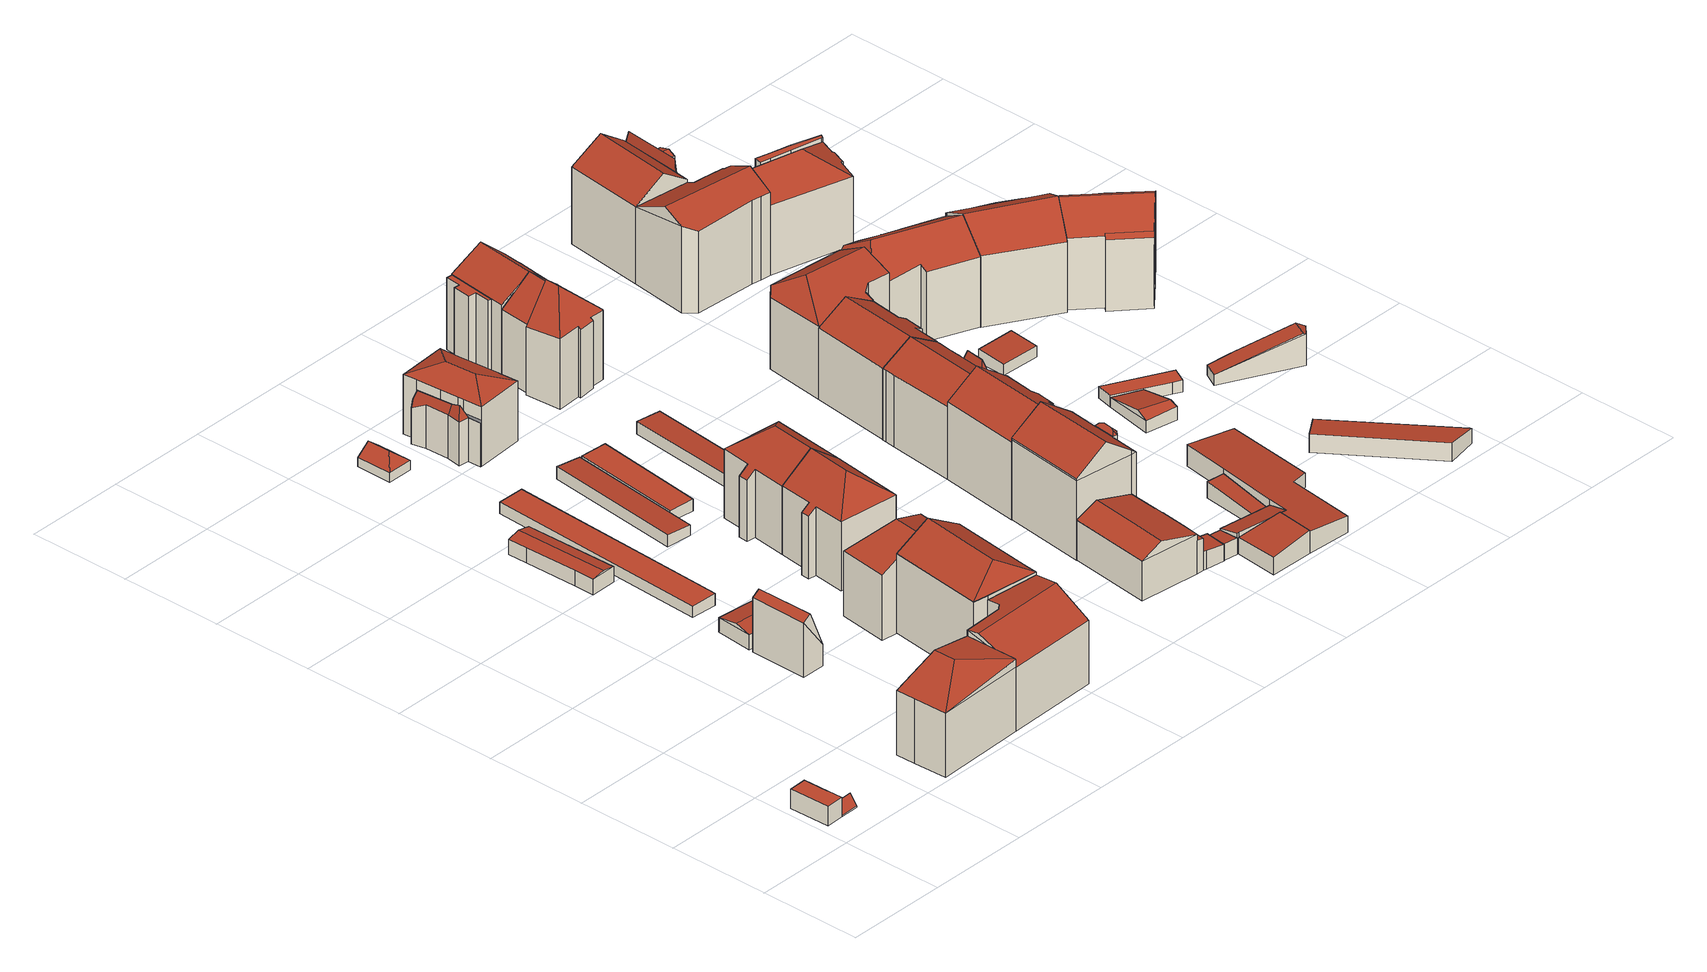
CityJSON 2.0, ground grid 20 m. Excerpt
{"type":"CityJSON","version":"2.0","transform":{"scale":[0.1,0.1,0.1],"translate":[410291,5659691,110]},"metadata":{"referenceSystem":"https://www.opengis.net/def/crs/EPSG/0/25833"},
"CityObjects":{
"building1":{"type":"Building","attributes":{"Gemeindeschluessel":14612000,"Geometrietyp2DReferenz":"3000","function":"31001_9998","roofType":"9999"},"children":["building1-1","building1-2"]},
"building1-1":{"type":"BuildingPart","attributes":{"Dachtyp_tdc":"tdcPolyFlatRoof","Dachneigung":0,"QualitaetDacherkennung":77,"Geometrietyp2DReferenz":"3000","measuredHeight":3.84,"roofType":"1000"},"parents":["building1"],"geometry":[{"type":"MultiSurface","lod":"2","boundaries":[[[0,1,2,3,4]],[[1,5,6,2]],[[5,7,8,6]],[[7,9,10,11,8]],[[9,7,5,1,0]],[[3,2,6,8,11]]],"semantics":{"surfaces":[{"type":"WallSurface"},{"type":"RoofSurface"},{"type":"GroundSurface"}],"values":[0,0,0,0,1,2]}}]},
"building1-2":{"type":"BuildingPart","attributes":{"Dachtyp_tdc":"tdcFreeFormRoof","Dachneigung":50.56,"QualitaetDacherkennung":27,"Geometrietyp2DReferenz":"3000","measuredHeight":2.11,"roofType":"5000"},"parents":["building1"],"geometry":[{"type":"MultiSurface","lod":"2","boundaries":[[[12,13,14,15]],[[13,4,3,14]],[[10,12,15,11]],[[16,17,4,13]],[[16,13,12]],[[17,16,12,10]],[[15,14,3,11]]],"semantics":{"surfaces":[{"type":"WallSurface"},{"type":"RoofSurface"},{"type":"GroundSurface"}],"values":[0,0,0,1,0,1,2]}}]},
"building2":{"type":"Building","attributes":{"Dachtyp_tdc":"tdcFreeFormRoof","Gemeindeschluessel":14612000,"Dachneigung":17.76,"QualitaetDacherkennung":18,"Geometrietyp2DReferenz":"3000","measuredHeight":15.56,"function":"31001_9998","roofType":"5000"},"geometry":[{"type":"Solid","lod":"2","boundaries":[[[[18,19,20,21]],[[19,22,23,20]],[[22,24,25,23]],[[24,26,27,25]],[[26,18,21,27]],[[28,29,22,30]],[[28,31,32,29]],[[32,26,24,22,29]],[[18,31,28,30,19]],[[26,32,31,18]],[[19,30,22]],[[21,20,23,25,27]]]],"semantics":{"surfaces":[{"type":"WallSurface"},{"type":"RoofSurface"},{"type":"GroundSurface"}],"values":[[0,0,0,0,0,1,1,1,0,0,0,2]]}}]},
"building3":{"type":"Building","attributes":{"Dachtyp_tdc":"tdcGableRoof","Gemeindeschluessel":14612000,"Dachneigung":67.73,"QualitaetDacherkennung":6,"Geometrietyp2DReferenz":"3000","measuredHeight":11.55,"function":"31001_9998","roofType":"3100"},"geometry":[{"type":"Solid","lod":"2","boundaries":[[[[33,34,35,36]],[[34,37,38,35]],[[37,39,40,38]],[[39,33,36,40]],[[37,34,41]],[[33,39,42]],[[34,33,42,41]],[[39,37,41,42]],[[36,35,38,40]]]],"semantics":{"surfaces":[{"type":"WallSurface"},{"type":"RoofSurface"},{"type":"GroundSurface"}],"values":[[0,0,0,0,0,0,1,1,2]]}}]},
"building4":{"type":"Building","attributes":{"Dachtyp_tdc":"tdcHipAndGableRoof","Gemeindeschluessel":14612000,"Dachneigung":10.22,"QualitaetDacherkennung":57,"Geometrietyp2DReferenz":"3000","measuredHeight":3.6,"function":"31001_9998","roofType":"5000"},"geometry":[{"type":"Solid","lod":"2","boundaries":[[[[43,44,45,46]],[[44,47,48,45]],[[47,49,50,48]],[[49,43,46,50]],[[47,44,51]],[[43,49,52]],[[44,43,52,51]],[[49,47,51,52]],[[46,45,48,50]]]],"semantics":{"surfaces":[{"type":"WallSurface"},{"type":"RoofSurface"},{"type":"GroundSurface"}],"values":[[0,0,0,0,1,0,1,1,2]]}}]},
"building5":{"type":"Building","attributes":{"Dachtyp_tdc":"tdcFreeFormRoof","Gemeindeschluessel":14612000,"Dachneigung":22.37,"QualitaetDacherkennung":18,"Geometrietyp2DReferenz":"3000","measuredHeight":15.68,"function":"31001_9998","roofType":"5000"},"geometry":[{"type":"Solid","lod":"2","boundaries":[[[[53,54,55,21]],[[54,56,57,55]],[[56,58,59,57]],[[58,60,61,59]],[[60,62,63,61]],[[62,64,20,63]],[[64,53,21,20]],[[64,62,65,66]],[[65,60,58,56,54,53,66]],[[62,60,65]],[[53,64,66]],[[21,55,57,59,61,63,20]]]],"semantics":{"surfaces":[{"type":"WallSurface"},{"type":"RoofSurface"},{"type":"GroundSurface"}],"values":[[0,0,0,0,0,0,0,1,1,0,0,2]]}}]},
"building6":{"type":"Building","attributes":{"Dachtyp_tdc":"tdcFreeFormRoof","Gemeindeschluessel":14612000,"Dachneigung":13.89,"QualitaetDacherkennung":97,"Geometrietyp2DReferenz":"3000","measuredHeight":3.63,"function":"31001_9998","roofType":"5000"},"geometry":[{"type":"Solid","lod":"2","boundaries":[[[[67,68,69,70]],[[68,71,72,69]],[[71,73,74,72]],[[73,75,76,74]],[[75,77,78,76]],[[77,67,70,78]],[[79,68,67,80]],[[71,79,80,77,75,73]],[[68,79,71]],[[77,80,67]],[[70,69,72,74,76,78]]]],"semantics":{"surfaces":[{"type":"WallSurface"},{"type":"RoofSurface"},{"type":"GroundSurface"}],"values":[[0,0,0,0,0,0,1,1,0,0,2]]}}]},
"building7":{"type":"Building","attributes":{"Dachtyp_tdc":"tdcPolyFlatRoof","Gemeindeschluessel":14612000,"Dachneigung":3.03,"QualitaetDacherkennung":96,"Geometrietyp2DReferenz":"3000","measuredHeight":2.41,"function":"31001_2463","roofType":"2100"},"geometry":[{"type":"Solid","lod":"2","boundaries":[[[[81,82,83,84]],[[82,85,86,83]],[[85,87,88,86]],[[87,81,84,88]],[[87,85,82,81]],[[84,83,86,88]]]],"semantics":{"surfaces":[{"type":"WallSurface"},{"type":"RoofSurface"},{"type":"GroundSurface"}],"values":[[0,0,0,0,1,2]]}}]},
"building8":{"type":"Building","attributes":{"Dachtyp_tdc":"tdcHipAndGableRoof","Gemeindeschluessel":14612000,"Dachneigung":30.95,"QualitaetDacherkennung":74,"Geometrietyp2DReferenz":"3000","measuredHeight":19.44,"function":"31001_9998","roofType":"5000"},"geometry":[{"type":"Solid","lod":"2","boundaries":[[[[89,90,91]],[[91,90,92,93]],[[59,94,95,96,97,61]],[[98,99,100,101]],[[91,93,94,59]],[[93,98,95,94]],[[98,101,96,95]],[[101,102,97,96]],[[102,89,61,97]],[[89,91,59,61]],[[92,90,89,103]],[[100,103,89,102,101]],[[92,103,100,99]],[[93,92,99,98]]]],"semantics":{"surfaces":[{"type":"WallSurface"},{"type":"GroundSurface"},{"type":"RoofSurface"}],"values":[[0,0,1,0,0,0,0,0,0,0,2,2,2,0]]}}]},
"building9":{"type":"Building","attributes":{"Dachtyp_tdc":"tdcHipAndGableRoof","Gemeindeschluessel":14612000,"Dachneigung":27.59,"QualitaetDacherkennung":52,"Geometrietyp2DReferenz":"3000","measuredHeight":17.14,"function":"31001_9998","roofType":"5000"},"geometry":[{"type":"Solid","lod":"2","boundaries":[[[[104,105,106,107]],[[105,108,109,106]],[[108,110,111,109]],[[110,112,113,111]],[[112,114,115,113]],[[114,104,107,115]],[[110,108,116]],[[108,105,104,114,116]],[[114,112,110,116]],[[107,106,109,111,113,115]]]],"semantics":{"surfaces":[{"type":"WallSurface"},{"type":"RoofSurface"},{"type":"GroundSurface"}],"values":[[0,0,0,0,0,0,1,1,1,2]]}}]},
"building10":{"type":"Building","attributes":{"Dachtyp_tdc":"tdcFreeFormRoof","Gemeindeschluessel":14612000,"Dachneigung":39.13,"QualitaetDacherkennung":44,"Geometrietyp2DReferenz":"3000","measuredHeight":3.77,"function":"31001_9998","roofType":"5000"},"geometry":[{"type":"Solid","lod":"2","boundaries":[[[[117,118,119,120]],[[118,121,122,119]],[[121,123,124,122]],[[123,117,120,124]],[[125,123,121]],[[126,125,121,118]],[[126,118,117]],[[125,126,117,123]],[[120,119,122,124]]]],"semantics":{"surfaces":[{"type":"WallSurface"},{"type":"RoofSurface"},{"type":"GroundSurface"}],"values":[[0,0,0,0,0,1,1,1,2]]}}]},
"building11":{"type":"Building","attributes":{"Dachtyp_tdc":"tdcPolyFlatRoof","Gemeindeschluessel":14612000,"Dachneigung":3.38,"QualitaetDacherkennung":72,"Geometrietyp2DReferenz":"3000","measuredHeight":2.38,"function":"31001_2463","roofType":"2100"},"geometry":[{"type":"Solid","lod":"2","boundaries":[[[[127,128,129,130]],[[128,131,132,129]],[[131,133,134,132]],[[133,127,130,134]],[[133,131,128,127]],[[130,129,132,134]]]],"semantics":{"surfaces":[{"type":"WallSurface"},{"type":"RoofSurface"},{"type":"GroundSurface"}],"values":[[0,0,0,0,1,2]]}}]},
"building12":{"type":"Building","attributes":{"Dachtyp_tdc":"tdcHipAndGableRoof","Gemeindeschluessel":14612000,"Dachneigung":37.45,"QualitaetDacherkennung":52,"Geometrietyp2DReferenz":"3000","measuredHeight":18.07,"function":"31001_9998","roofType":"5000"},"geometry":[{"type":"Solid","lod":"2","boundaries":[[[[135,136,137,138]],[[136,139,140,137]],[[139,141,142,140]],[[143,144,145,146]],[[141,147,148,142]],[[147,149,150,148]],[[149,143,146,150]],[[144,151,152,145]],[[151,135,138,152]],[[143,149,153]],[[149,147,141,153]],[[141,139,136,135,151,144,143,153]],[[138,137,140,142,148,150,146,145,152]]]],"semantics":{"surfaces":[{"type":"WallSurface"},{"type":"RoofSurface"},{"type":"GroundSurface"}],"values":[[0,0,0,0,0,0,0,0,0,1,1,1,2]]}}]},
"building13":{"type":"Building","attributes":{"Dachtyp_tdc":"tdcPolyFlatRoof","Gemeindeschluessel":14612000,"Dachneigung":2.78,"QualitaetDacherkennung":74,"Geometrietyp2DReferenz":"3000","measuredHeight":2.33,"function":"31001_2463","roofType":"2100"},"geometry":[{"type":"Solid","lod":"2","boundaries":[[[[154,155,156,157]],[[155,158,159,156]],[[158,160,161,159]],[[160,154,157,161]],[[160,158,155,154]],[[157,156,159,161]]]],"semantics":{"surfaces":[{"type":"WallSurface"},{"type":"RoofSurface"},{"type":"GroundSurface"}],"values":[[0,0,0,0,1,2]]}}]},
"building14":{"type":"Building","attributes":{"Dachtyp_tdc":"tdcHipAndGableRoof","Gemeindeschluessel":14612000,"Dachneigung":37.74,"QualitaetDacherkennung":57,"Geometrietyp2DReferenz":"3000","measuredHeight":18.07,"function":"31001_9998","roofType":"5000"},"geometry":[{"type":"Solid","lod":"2","boundaries":[[[[162,163,164,140]],[[163,165,166,164]],[[165,167,168,166]],[[167,169,170,168]],[[169,171,172,170]],[[171,173,174,172]],[[173,147,148,174]],[[147,141,142,148]],[[141,162,140,142]],[[173,171,175]],[[171,169,167,165,163,162,141,175]],[[141,147,173,175]],[[140,164,166,168,170,172,174,148,142]]]],"semantics":{"surfaces":[{"type":"WallSurface"},{"type":"RoofSurface"},{"type":"GroundSurface"}],"values":[[0,0,0,0,0,0,0,0,0,1,1,1,2]]}}]},
"building15":{"type":"Building","attributes":{"Gemeindeschluessel":14612000,"Geometrietyp2DReferenz":"3000","function":"31001_9998","roofType":"9999"},"children":["building15-1","building15-2","building15-3"]},
"building15-1":{"type":"BuildingPart","attributes":{"Dachtyp_tdc":"tdcHipRoof","Dachneigung":21.79,"QualitaetDacherkennung":62,"Geometrietyp2DReferenz":"3000","measuredHeight":13.54,"roofType":"3200"},"parents":["building15"],"geometry":[{"type":"MultiSurface","lod":"2","boundaries":[[[176,177,178,179]],[[177,180,181,178]],[[182,183,184]],[[182,185,186,183]],[[185,187,188,189,186]],[[190,191,192,193,194]],[[191,176,179,192]],[[187,185,195]],[[176,191,196]],[[185,182,177,176,196,195]],[[191,190,187,195,196]],[[179,178,183,186,189,193,192]]],"semantics":{"surfaces":[{"type":"WallSurface"},{"type":"RoofSurface"},{"type":"GroundSurface"}],"values":[0,0,0,0,0,0,0,1,1,1,1,2]}}]},
"building15-2":{"type":"BuildingPart","attributes":{"Dachtyp_tdc":"tdcFreeFormRoof","Dachneigung":69.95,"QualitaetDacherkennung":17,"Geometrietyp2DReferenz":"3000","measuredHeight":10.99,"roofType":"5000"},"parents":["building15"],"geometry":[{"type":"MultiSurface","lod":"2","boundaries":[[[197,198,199,200]],[[198,194,193,199]],[[188,201,202,189]],[[201,203,204,202]],[[203,205,206,204]],[[205,207,208,206]],[[207,209,210,208]],[[209,197,200,210]],[[205,203,211,212]],[[203,201,211]],[[201,188,194,213,214,212,211]],[[194,198,213]],[[198,197,209,207,214,213]],[[207,205,212,214]],[[200,199,193,189,202,204,206,208,210]]],"semantics":{"surfaces":[{"type":"WallSurface"},{"type":"RoofSurface"},{"type":"GroundSurface"}],"values":[0,0,0,0,0,0,0,0,1,1,1,1,1,1,2]}}]},
"building15-3":{"type":"BuildingPart","attributes":{"Dachtyp_tdc":"tdcGableRoof","Dachneigung":12.83,"QualitaetDacherkennung":43,"Geometrietyp2DReferenz":"3000","measuredHeight":10.4,"roofType":"3100"},"parents":["building15"],"geometry":[{"type":"MultiSurface","lod":"2","boundaries":[[[181,215,216,178]],[[215,217,218,216]],[[217,184,183,218]],[[219,180,220,221]],[[184,217,221,220]],[[181,180,219,215]],[[215,219,221,217]],[[216,218,183,178]]],"semantics":{"surfaces":[{"type":"WallSurface"},{"type":"RoofSurface"},{"type":"GroundSurface"}],"values":[0,0,0,1,1,0,0,2]}}]},
"building16":{"type":"Building","attributes":{"Dachtyp_tdc":"tdcPolyFlatRoof","Gemeindeschluessel":14612000,"Dachneigung":3.02,"QualitaetDacherkennung":96,"Geometrietyp2DReferenz":"3000","measuredHeight":2.48,"function":"31001_2463","roofType":"2100"},"geometry":[{"type":"Solid","lod":"2","boundaries":[[[[222,223,224,225]],[[223,226,227,224]],[[226,228,229,227]],[[228,222,225,229]],[[228,226,223,222]],[[225,224,227,229]]]],"semantics":{"surfaces":[{"type":"WallSurface"},{"type":"RoofSurface"},{"type":"GroundSurface"}],"values":[[0,0,0,0,1,2]]}}]},
"building17":{"type":"Building","attributes":{"Gemeindeschluessel":14612000,"Geometrietyp2DReferenz":"3000","function":"31001_9998","roofType":"9999"},"children":["building17-1","building17-2"]},
"building17-1":{"type":"BuildingPart","attributes":{"Dachtyp_tdc":"tdcPolyFlatRoof","Dachneigung":7.84,"QualitaetDacherkennung":36,"Geometrietyp2DReferenz":"3000","measuredHeight":6.56,"roofType":"2100"},"parents":["building17"],"geometry":[{"type":"MultiSurface","lod":"2","boundaries":[[[230,231,232,233]],[[231,234,235,232]],[[234,236,237,235]],[[238,230,233,239]],[[238,236,234,231,230]],[[233,232,235,237,239]]],"semantics":{"surfaces":[{"type":"WallSurface"},{"type":"RoofSurface"},{"type":"GroundSurface"}],"values":[0,0,0,0,1,2]}}]},
"building17-2":{"type":"BuildingPart","attributes":{"Dachtyp_tdc":"tdcGableRoof","Dachneigung":15.9,"QualitaetDacherkennung":73,"Geometrietyp2DReferenz":"3000","measuredHeight":9.87,"roofType":"3100"},"parents":["building17"],"geometry":[{"type":"MultiSurface","lod":"2","boundaries":[[[240,241,242,243]],[[241,244,238,239,242]],[[245,246,247,237,236]],[[246,240,243,247]],[[246,248,249,250]],[[244,241,249,248,245]],[[240,250,249,241]],[[246,250,240]],[[245,248,246]],[[243,242,239,237,247]]],"semantics":{"surfaces":[{"type":"WallSurface"},{"type":"RoofSurface"},{"type":"GroundSurface"}],"values":[0,0,0,0,1,1,0,0,0,2]}}]},
"building18":{"type":"Building","attributes":{"Dachtyp_tdc":"tdcPolyFlatRoof","Gemeindeschluessel":14612000,"Dachneigung":6.25,"QualitaetDacherkennung":69,"Geometrietyp2DReferenz":"3000","measuredHeight":3.73,"function":"31001_9998","roofType":"2100"},"geometry":[{"type":"Solid","lod":"2","boundaries":[[[[251,252,232,235]],[[252,253,254,232]],[[253,255,256,254]],[[255,257,258,256]],[[257,251,235,258]],[[257,255,253,252,251]],[[235,232,254,256,258]]]],"semantics":{"surfaces":[{"type":"WallSurface"},{"type":"RoofSurface"},{"type":"GroundSurface"}],"values":[[0,0,0,0,0,1,2]]}}]},
"building19":{"type":"Building","attributes":{"Gemeindeschluessel":14612000,"Geometrietyp2DReferenz":"3000","function":"31001_9998","roofType":"9999"},"children":["building19-1","building19-2"]},
"building19-1":{"type":"BuildingPart","attributes":{"Dachtyp_tdc":"tdcFreeFormRoof","Dachneigung":48.04,"QualitaetDacherkennung":23,"Geometrietyp2DReferenz":"3000","measuredHeight":16.48,"roofType":"5000"},"parents":["building19"],"geometry":[{"type":"MultiSurface","lod":"2","boundaries":[[[259,260,261,262,263]],[[260,264,265,261]],[[264,266,267,265]],[[266,268,269,267]],[[268,270,271,272,269]],[[273,270,268]],[[274,273,268,266]],[[275,274,266,264]],[[276,275,264,260]],[[276,260,259]],[[273,274,275,276,259,270]],[[262,261,265,267,269,272]]],"semantics":{"surfaces":[{"type":"WallSurface"},{"type":"RoofSurface"},{"type":"GroundSurface"}],"values":[0,0,0,0,0,1,1,1,1,1,1,2]}}]},
"building19-2":{"type":"BuildingPart","attributes":{"Dachtyp_tdc":"tdcGableRoof","Dachneigung":36.21,"QualitaetDacherkennung":82,"Geometrietyp2DReferenz":"3000","measuredHeight":20.28,"roofType":"3100"},"parents":["building19"],"geometry":[{"type":"MultiSurface","lod":"2","boundaries":[[[277,278,262,272,279,280,281]],[[282,283,278,277]],[[283,263,262,278]],[[271,284,279,272]],[[284,285,280,279]],[[285,286,281,280]],[[286,282,277,281]],[[287,288,289,290]],[[263,283,289,288,291,284,271]],[[284,291,285]],[[285,291,288,287,286]],[[282,290,289,283]],[[286,287,290,282]]],"semantics":{"surfaces":[{"type":"GroundSurface"},{"type":"WallSurface"},{"type":"RoofSurface"}],"values":[0,1,1,1,1,1,1,2,2,1,1,1,1]}}]},
"building20":{"type":"Building","attributes":{"Gemeindeschluessel":14612000,"Dachtyp_tdc":"tdcPolyFlatRoof","Dachneigung":5.94,"QualitaetDacherkennung":75,"Geometrietyp2DReferenz":"3000","measuredHeight":3.17,"function":"31001_9998","roofType":"2100"},"geometry":[{"type":"Solid","lod":"2","boundaries":[[[[292,293,294,295]],[[293,296,297,294]],[[296,298,299,297]],[[298,292,295,299]],[[298,296,293,292]],[[295,294,297,299]]]],"semantics":{"surfaces":[{"type":"WallSurface"},{"type":"RoofSurface"},{"type":"GroundSurface"}],"values":[[0,0,0,0,1,2]]}}]},
"building21":{"type":"Building","attributes":{"Gemeindeschluessel":14612000,"Geometrietyp2DReferenz":"3000","function":"31001_9998","roofType":"9999"},"children":["building21-1","building21-2"]},
"building21-1":{"type":"BuildingPart","attributes":{"Dachtyp_tdc":"tdcHipAndGableRoof","Dachneigung":43.11,"QualitaetDacherkennung":47,"Geometrietyp2DReferenz":"3000","measuredHeight":18.36,"roofType":"5000"},"parents":["building21"],"geometry":[{"type":"MultiSurface","lod":"2","boundaries":[[[300,301,302,303]],[[301,304,305,302]],[[304,306,307,305]],[[306,308,309,307]],[[308,310,311,309]],[[310,312,313,311]],[[312,314,315,313]],[[314,316,317,315]],[[316,318,319,317]],[[318,320,321,319]],[[320,322,323,321]],[[322,324,325,323]],[[322,320,318,316,314,312,310,326]],[[310,308,306,304,301,300,327,328,326]],[[328,329,324,322,326]],[[330,303,302,305,307,309,311,313,315,317,319,321,323,325,331,332]],[[324,329,333,331,325]]],"semantics":{"surfaces":[{"type":"WallSurface"},{"type":"RoofSurface"},{"type":"GroundSurface"}],"values":[0,0,0,0,0,0,0,0,0,0,0,0,1,1,1,2,0]}}]},
"building21-2":{"type":"BuildingPart","attributes":{"Dachtyp_tdc":"tdcGableRoof","Dachneigung":37.88,"QualitaetDacherkennung":70,"Geometrietyp2DReferenz":"3000","measuredHeight":18.06,"roofType":"3100"},"parents":["building21"],"geometry":[{"type":"MultiSurface","lod":"2","boundaries":[[[333,334,335,331]],[[334,336,337,335]],[[336,338,339,337]],[[338,340,341,339]],[[340,342,300,303,341]],[[336,334,333,343]],[[343,344,327,342,340,338,336]],[[303,330,332,331,335,337,339,341]]],"semantics":{"surfaces":[{"type":"WallSurface"},{"type":"RoofSurface"},{"type":"GroundSurface"}],"values":[0,0,0,0,0,1,1,2]}}]},
"building22":{"type":"Building","attributes":{"Dachtyp_tdc":"tdcPolyFlatRoof","Gemeindeschluessel":14612000,"Dachneigung":7.61,"QualitaetDacherkennung":88,"Geometrietyp2DReferenz":"3000","measuredHeight":4.54,"function":"31001_9998","roofType":"2100"},"geometry":[{"type":"Solid","lod":"2","boundaries":[[[[345,346,347,348]],[[346,349,350,347]],[[349,351,352,350]],[[351,345,348,352]],[[351,349,346,345]],[[348,347,350,352]]]],"semantics":{"surfaces":[{"type":"WallSurface"},{"type":"RoofSurface"},{"type":"GroundSurface"}],"values":[[0,0,0,0,1,2]]}}]},
"building23":{"type":"Building","attributes":{"Dachtyp_tdc":"tdcFreeFormRoof","Gemeindeschluessel":14612000,"Dachneigung":35.89,"QualitaetDacherkennung":79,"Geometrietyp2DReferenz":"3000","measuredHeight":19.41,"function":"31001_9998","roofType":"5000"},"geometry":[{"type":"Solid","lod":"2","boundaries":[[[[353,354,355,356]],[[354,357,358,355]],[[357,359,360,358]],[[359,361,362,360]],[[361,363,364,362]],[[363,365,366,364]],[[365,367,368,366]],[[367,369,370,368]],[[369,353,356,370]],[[371,372,367,365]],[[363,361,359,357,354,353,369,372,371]],[[365,363,371]],[[369,367,372]],[[356,355,358,360,362,364,366,368,370]]]],"semantics":{"surfaces":[{"type":"WallSurface"},{"type":"RoofSurface"},{"type":"GroundSurface"}],"values":[[0,0,0,0,0,0,0,0,0,1,1,0,0,2]]}}]},
"building24":{"type":"Building","attributes":{"Gemeindeschluessel":14612000,"Geometrietyp2DReferenz":"3000","function":"31001_9998","roofType":"9999"},"children":["building24-1","building24-2"]},
"building24-1":{"type":"BuildingPart","attributes":{"Dachtyp_tdc":"tdcPolyFlatRoof","Dachneigung":0,"QualitaetDacherkennung":52,"Geometrietyp2DReferenz":"3000","measuredHeight":14,"roofType":"1000"},"parents":["building24"],"geometry":[{"type":"MultiSurface","lod":"2","boundaries":[[[373,374,375,376]],[[374,377,378,375]],[[377,379,380,378]],[[379,381,382,380]],[[381,383,384,382]],[[383,385,386,384]],[[385,387,388,386]],[[385,383,381,379,377,374,373,387]],[[388,376,375,378,380,382,384,386]]],"semantics":{"surfaces":[{"type":"WallSurface"},{"type":"RoofSurface"},{"type":"GroundSurface"}],"values":[0,0,0,0,0,0,0,1,2]}}]},
"building24-2":{"type":"BuildingPart","attributes":{"Dachtyp_tdc":"tdcGableRoof","Dachneigung":29.74,"QualitaetDacherkennung":58,"Geometrietyp2DReferenz":"3000","measuredHeight":17.84,"roofType":"3100"},"parents":["building24"],"geometry":[{"type":"MultiSurface","lod":"2","boundaries":[[[389,390,391,392,393]],[[388,394,395,396,397,398,399,400,401,402,376]],[[390,389,394,388,387]],[[389,403,395,394]],[[403,404,396,395]],[[404,405,397,396]],[[405,406,398,397]],[[406,407,399,398]],[[407,408,400,399]],[[408,393,401,400]],[[393,392,402,401]],[[392,391,373,376,402]],[[393,408,407,406,405,404,403,389]]],"semantics":{"surfaces":[{"type":"RoofSurface"},{"type":"GroundSurface"},{"type":"WallSurface"}],"values":[0,1,2,2,2,2,2,2,2,2,2,2,0]}}]},
"building25":{"type":"Building","attributes":{"Dachtyp_tdc":"tdcPolyFlatRoof","Gemeindeschluessel":14612000,"Dachneigung":14.03,"QualitaetDacherkennung":65,"Geometrietyp2DReferenz":"3000","measuredHeight":4.09,"function":"31001_9998","roofType":"2100"},"geometry":[{"type":"Solid","lod":"2","boundaries":[[[[409,410,294,411]],[[410,412,295,294]],[[412,413,414,295]],[[413,415,416,414]],[[415,417,418,416]],[[417,419,420,418]],[[419,409,411,420]],[[419,417,415,413,412,410,409]],[[411,294,295,414,416,418,420]]]],"semantics":{"surfaces":[{"type":"WallSurface"},{"type":"RoofSurface"},{"type":"GroundSurface"}],"values":[[0,0,0,0,0,0,0,1,2]]}}]},
"building26":{"type":"Building","attributes":{"Gemeindeschluessel":14612000,"Geometrietyp2DReferenz":"3000","function":"31001_9998","roofType":"9999"},"children":["building26-1","building26-2"]},
"building26-1":{"type":"BuildingPart","attributes":{"Dachtyp_tdc":"tdcGableRoof","Dachneigung":31.4,"QualitaetDacherkennung":78,"Geometrietyp2DReferenz":"3000","measuredHeight":17.61,"roofType":"3100"},"parents":["building26"],"geometry":[{"type":"MultiSurface","lod":"2","boundaries":[[[421,422,423,424,425]],[[426,427,370,428,429]],[[427,430,431,370]],[[430,432,368,431]],[[432,433,434,368]],[[433,435,436,434]],[[435,437,438,436]],[[437,439,440,438]],[[439,441,442,440]],[[441,443,444,442]],[[443,421,425,444]],[[439,437,435,433,432,430]],[[430,427,426,445,422,421,443,441,439]],[[425,424,446,428,370,431,368,434,436,438,440,442,444]]],"semantics":{"surfaces":[{"type":"WallSurface"},{"type":"RoofSurface"},{"type":"GroundSurface"}],"values":[0,0,0,0,0,0,0,0,0,0,0,1,1,2]}}]},
"building26-2":{"type":"BuildingPart","attributes":{"Dachtyp_tdc":"tdcFreeFormRoof","Dachneigung":73.04,"QualitaetDacherkennung":51,"Geometrietyp2DReferenz":"3000","measuredHeight":15.15,"roofType":"5000"},"parents":["building26"],"geometry":[{"type":"MultiSurface","lod":"2","boundaries":[[[447,448,449,450]],[[448,429,428,449]],[[451,429,448]],[[452,451,448,447]],[[452,447,423,453]],[[451,452,453,429]],[[446,424,450,449,428]]],"semantics":{"surfaces":[{"type":"WallSurface"},{"type":"RoofSurface"},{"type":"GroundSurface"}],"values":[0,0,1,1,1,1,2]}}]},
"building27":{"type":"Building","attributes":{"Dachtyp_tdc":"tdcPolyFlatRoof","Gemeindeschluessel":14612000,"Dachneigung":5.26,"QualitaetDacherkennung":60,"Geometrietyp2DReferenz":"3000","measuredHeight":3.13,"function":"31001_9998","roofType":"2100"},"geometry":[{"type":"Solid","lod":"2","boundaries":[[[[454,455,416,456]],[[455,457,414,416]],[[457,458,459,414]],[[458,454,456,459]],[[458,457,455,454]],[[456,416,414,459]]]],"semantics":{"surfaces":[{"type":"WallSurface"},{"type":"RoofSurface"},{"type":"GroundSurface"}],"values":[[0,0,0,0,1,2]]}}]},
"building28":{"type":"Building","attributes":{"Dachtyp_tdc":"tdcFreeFormRoof","Gemeindeschluessel":14612000,"Dachneigung":30.71,"QualitaetDacherkennung":75,"Geometrietyp2DReferenz":"3000","measuredHeight":17.46,"function":"31001_9998","roofType":"5000"},"geometry":[{"type":"Solid","lod":"2","boundaries":[[[[437,460,461,462]],[[460,463,464,461]],[[463,465,466,464]],[[465,467,468,466]],[[467,469,470,468]],[[469,471,472,470]],[[471,473,474,472]],[[473,437,462,474]],[[465,463,475,439,473,471,469,467]],[[439,475,460,437]],[[463,460,475]],[[437,473,439]],[[462,461,464,466,468,470,472,474]]]],"semantics":{"surfaces":[{"type":"WallSurface"},{"type":"RoofSurface"},{"type":"GroundSurface"}],"values":[[0,0,0,0,0,0,0,0,1,1,0,0,2]]}}]},
"building29":{"type":"Building","attributes":{"Dachtyp_tdc":"tdcPolyFlatRoof","Gemeindeschluessel":14612000,"Dachneigung":7.06,"QualitaetDacherkennung":64,"Geometrietyp2DReferenz":"3000","measuredHeight":4.37,"function":"31001_9998","roofType":"2100"},"geometry":[{"type":"Solid","lod":"2","boundaries":[[[[476,477,348,478]],[[477,479,352,348]],[[479,417,480,352]],[[417,481,482,480]],[[481,483,484,482]],[[483,485,486,484]],[[485,487,488,486]],[[487,489,490,488]],[[489,491,492,490]],[[491,476,478,492]],[[491,489,487,485,483,481,417,479,477,476]],[[478,348,352,480,482,484,486,488,490,492]]]],"semantics":{"surfaces":[{"type":"WallSurface"},{"type":"RoofSurface"},{"type":"GroundSurface"}],"values":[[0,0,0,0,0,0,0,0,0,0,1,2]]}}]},
"building30":{"type":"Building","attributes":{"Dachtyp_tdc":"tdcFreeFormRoof","Gemeindeschluessel":14612000,"Dachneigung":18.36,"QualitaetDacherkennung":38,"Geometrietyp2DReferenz":"3000","measuredHeight":17.36,"function":"31001_9998","roofType":"5000"},"geometry":[{"type":"Solid","lod":"2","boundaries":[[[[493,494,495,461]],[[494,496,497,495]],[[496,498,499,497]],[[498,500,501,499]],[[500,502,503,501]],[[502,504,505,503]],[[504,506,464,505]],[[506,493,461,464]],[[507,508,494,493]],[[502,500,509,507,493,506,504]],[[507,509,498,496,508]],[[500,498,509]],[[496,494,508]],[[461,495,497,499,501,503,505,464]]]],"semantics":{"surfaces":[{"type":"WallSurface"},{"type":"RoofSurface"},{"type":"GroundSurface"}],"values":[[0,0,0,0,0,0,0,0,1,1,1,0,0,2]]}}]},
"building31":{"type":"Building","attributes":{"Dachtyp_tdc":"tdcGableRoof","Gemeindeschluessel":14612000,"Dachneigung":10.59,"QualitaetDacherkennung":62,"Geometrietyp2DReferenz":"3000","measuredHeight":3.31,"function":"31001_9998","roofType":"3100"},"geometry":[{"type":"Solid","lod":"2","boundaries":[[[[510,511,512,513]],[[511,514,515,512]],[[514,516,517,515]],[[516,510,513,517]],[[514,511,518]],[[510,516,519]],[[511,510,519,518]],[[516,514,518,519]],[[513,512,515,517]]]],"semantics":{"surfaces":[{"type":"WallSurface"},{"type":"RoofSurface"},{"type":"GroundSurface"}],"values":[[0,0,0,0,0,0,1,1,2]]}}]},
"building32":{"type":"Building","attributes":{"Dachtyp_tdc":"tdcPolyFlatRoof","Gemeindeschluessel":14612000,"Dachneigung":3.92,"QualitaetDacherkennung":75,"Geometrietyp2DReferenz":"3000","measuredHeight":2.58,"function":"31001_9998","roofType":"2100"},"geometry":[{"type":"Solid","lod":"2","boundaries":[[[[520,521,522,523]],[[521,524,525,522]],[[524,526,527,525]],[[526,520,523,527]],[[526,524,521,520]],[[523,522,525,527]]]],"semantics":{"surfaces":[{"type":"WallSurface"},{"type":"RoofSurface"},{"type":"GroundSurface"}],"values":[[0,0,0,0,1,2]]}}]},
"building33":{"type":"Building","attributes":{"Dachtyp_tdc":"tdcPolyFlatRoof","Gemeindeschluessel":14612000,"Dachneigung":0,"QualitaetDacherkennung":79,"Geometrietyp2DReferenz":"3000","measuredHeight":2.26,"function":"31001_9998","roofType":"1000"},"geometry":[{"type":"Solid","lod":"2","boundaries":[[[[528,529,530,515]],[[529,531,532,530]],[[531,533,534,532]],[[533,535,536,534]],[[535,537,517,536]],[[537,528,515,517]],[[537,535,533,531,529,528]],[[515,530,532,534,536,517]]]],"semantics":{"surfaces":[{"type":"WallSurface"},{"type":"RoofSurface"},{"type":"GroundSurface"}],"values":[[0,0,0,0,0,0,1,2]]}}]},
"building34":{"type":"Building","attributes":{"Dachtyp_tdc":"tdcFreeFormRoof","Gemeindeschluessel":14612000,"Dachneigung":26.76,"QualitaetDacherkennung":23,"Geometrietyp2DReferenz":"3000","measuredHeight":18.74,"function":"31001_9998","roofType":"5000"},"geometry":[{"type":"Solid","lod":"2","boundaries":[[[[538,539,540,541]],[[539,542,543,540]],[[542,544,545,543]],[[544,546,547,545]],[[546,548,549,547]],[[548,550,551,549]],[[550,552,553,551]],[[552,554,555,553]],[[554,556,557,555]],[[556,558,559,557]],[[558,560,561,559]],[[560,562,563,561]],[[562,538,541,563]],[[564,554,552,550,548,546,544,542,539,565]],[[558,556,564,565,538,562,560]],[[539,538,565]],[[556,554,564]],[[541,540,543,545,547,549,551,553,555,557,559,561,563]]]],"semantics":{"surfaces":[{"type":"WallSurface"},{"type":"RoofSurface"},{"type":"GroundSurface"}],"values":[[0,0,0,0,0,0,0,0,0,0,0,0,0,1,1,0,0,2]]}}]},
"building35":{"type":"Building","attributes":{"Dachtyp_tdc":"tdcPolyFlatRoof","Gemeindeschluessel":14612000,"Dachneigung":6.13,"QualitaetDacherkennung":88,"Geometrietyp2DReferenz":"3000","measuredHeight":3.54,"function":"31001_9998","roofType":"2100"},"geometry":[{"type":"Solid","lod":"2","boundaries":[[[[566,567,568,569]],[[567,570,571,568]],[[570,572,573,571]],[[572,574,575,573]],[[574,566,569,575]],[[574,572,570,567,566]],[[569,568,571,573,575]]]],"semantics":{"surfaces":[{"type":"WallSurface"},{"type":"RoofSurface"},{"type":"GroundSurface"}],"values":[[0,0,0,0,0,1,2]]}}]},
"building36":{"type":"Building","attributes":{"Gemeindeschluessel":14612000,"Geometrietyp2DReferenz":"3000","function":"31001_9998","roofType":"9999"},"children":["building36-1","building36-2","building36-3"]},
"building36-1":{"type":"BuildingPart","attributes":{"Dachtyp_tdc":"tdcFreeFormRoof","Dachneigung":82.27,"QualitaetDacherkennung":50,"Geometrietyp2DReferenz":"3000","measuredHeight":17.41,"roofType":"5000"},"parents":["building36"],"geometry":[{"type":"MultiSurface","lod":"2","boundaries":[[[576,577,578,579]],[[577,580,581,578]],[[582,583,584,585]],[[586,583,582]],[[587,588,586,582,580]],[[587,580,577]],[[588,587,577,576]],[[586,588,576,589,590,583]],[[579,578,581,585,584,591,592]]],"semantics":{"surfaces":[{"type":"WallSurface"},{"type":"RoofSurface"},{"type":"GroundSurface"}],"values":[0,0,0,1,1,1,1,1,2]}}]},
"building36-2":{"type":"BuildingPart","attributes":{"Dachtyp_tdc":"tdcGableRoof","Dachneigung":18.82,"QualitaetDacherkennung":29,"Geometrietyp2DReferenz":"3000","measuredHeight":16.39,"roofType":"3100"},"parents":["building36"],"geometry":[{"type":"MultiSurface","lod":"2","boundaries":[[[593,594,595,596]],[[594,597,598,595]],[[597,599,600,598]],[[599,601,589,592,600]],[[602,603,584,583]],[[602,593,596,603]],[[604,601,599,597]],[[597,594,593,602,583,604]],[[596,595,598,600,592,591,584,603]]],"semantics":{"surfaces":[{"type":"WallSurface"},{"type":"RoofSurface"},{"type":"GroundSurface"}],"values":[0,0,0,0,0,0,1,1,2]}}]},
"building36-3":{"type":"BuildingPart","attributes":{"Dachtyp_tdc":"tdcGableRoof","Dachneigung":32.37,"QualitaetDacherkennung":78,"Geometrietyp2DReferenz":"3000","measuredHeight":18.89,"roofType":"3100"},"parents":["building36"],"geometry":[{"type":"MultiSurface","lod":"2","boundaries":[[[605,606,582,585,607]],[[608,542,543,581,580]],[[542,539,540,543]],[[539,605,607,540]],[[539,609,610,605]],[[611,612,610,609,613]],[[542,613,609,539]],[[608,611,613,542]],[[606,612,611,608]],[[605,610,612,606]],[[607,585,581,543,540]]],"semantics":{"surfaces":[{"type":"WallSurface"},{"type":"RoofSurface"},{"type":"GroundSurface"}],"values":[0,0,0,0,1,1,0,0,0,0,2]}}]},
"building37":{"type":"Building","attributes":{"Dachtyp_tdc":"tdcFreeFormRoof","Gemeindeschluessel":14612000,"Dachneigung":32.84,"QualitaetDacherkennung":48,"Geometrietyp2DReferenz":"3000","measuredHeight":17.81,"function":"31001_9998","roofType":"5000"},"geometry":[{"type":"Solid","lod":"2","boundaries":[[[[614,615,616,617]],[[615,618,619,616]],[[618,620,621,619]],[[620,622,623,621]],[[622,624,625,623]],[[624,626,627,625]],[[626,628,629,627]],[[628,630,631,629]],[[630,632,633,631]],[[632,634,635,633]],[[634,636,501,635]],[[636,637,499,501]],[[637,638,639,499]],[[638,640,641,639]],[[640,614,617,641]],[[642,643,638,637,644]],[[630,645,642,644,636,634,632]],[[645,628,626,624,622,620,618,615,614,640,643,642]],[[630,628,645]],[[637,636,644]],[[640,638,643]],[[617,616,619,621,623,625,627,629,631,633,635,501,499,639,641]]]],"semantics":{"surfaces":[{"type":"WallSurface"},{"type":"RoofSurface"},{"type":"GroundSurface"}],"values":[[0,0,0,0,0,0,0,0,0,0,0,0,0,0,0,1,1,1,0,0,0,2]]}}]},
"building38":{"type":"Building","attributes":{"Dachtyp_tdc":"tdcFreeFormRoof","Gemeindeschluessel":14612000,"Dachneigung":15.95,"QualitaetDacherkennung":4,"Geometrietyp2DReferenz":"3000","measuredHeight":6.39,"function":"31001_9998","roofType":"5000"},"geometry":[{"type":"Solid","lod":"2","boundaries":[[[[646,647,648,649]],[[647,650,651,648]],[[650,652,653,651]],[[652,654,655,653]],[[654,656,657,655]],[[656,646,649,657]],[[658,659,652,650,647]],[[656,654,659,658,646]],[[647,646,658]],[[654,652,659]],[[649,648,651,653,655,657]]]],"semantics":{"surfaces":[{"type":"WallSurface"},{"type":"RoofSurface"},{"type":"GroundSurface"}],"values":[[0,0,0,0,0,0,1,1,0,0,2]]}}]},
"building39":{"type":"Building","attributes":{"Gemeindeschluessel":14612000,"Geometrietyp2DReferenz":"3000","function":"31001_9998","roofType":"9999"},"children":["building39-1","building39-2"]},
"building39-1":{"type":"BuildingPart","attributes":{"Dachtyp_tdc":"tdcHipAndGableRoof","Dachneigung":30.55,"QualitaetDacherkennung":45,"Geometrietyp2DReferenz":"3000","measuredHeight":17.28,"roofType":"5000"},"parents":["building39"],"geometry":[{"type":"MultiSurface","lod":"2","boundaries":[[[660,661,662,555]],[[663,664,665,666]],[[664,667,668,665]],[[667,669,670,668]],[[669,671,672,670]],[[671,673,674,672]],[[675,660,555,676]],[[673,671,669,667,664,663,677]],[[663,661,660,675,677]],[[675,678,673,677]],[[555,662,666,665,668,670,672,674,557,676]],[[673,678,557,674]],[[678,675,676,557]]],"semantics":{"surfaces":[{"type":"WallSurface"},{"type":"RoofSurface"},{"type":"GroundSurface"}],"values":[0,0,0,0,0,0,0,1,1,1,2,0,0]}}]},
"building39-2":{"type":"BuildingPart","attributes":{"Dachtyp_tdc":"tdcPolyFlatRoof","Dachneigung":0,"QualitaetDacherkennung":20,"Geometrietyp2DReferenz":"3000","measuredHeight":14.46,"roofType":"1000"},"parents":["building39"],"geometry":[{"type":"MultiSurface","lod":"2","boundaries":[[[679,680,681,682]],[[680,683,684,681]],[[683,685,686,684]],[[685,687,666,686]],[[688,679,682,662,661]],[[688,687,685,683,680,679]],[[682,681,684,686,666,662]]],"semantics":{"surfaces":[{"type":"WallSurface"},{"type":"RoofSurface"},{"type":"GroundSurface"}],"values":[0,0,0,0,0,1,2]}}]},
"building40":{"type":"Building","attributes":{"Gemeindeschluessel":14612000,"Geometrietyp2DReferenz":"3000","function":"31001_9998","roofType":"9999"},"children":["building40-1","building40-2"]},
"building40-1":{"type":"BuildingPart","attributes":{"Dachtyp_tdc":"tdcGableRoof","Dachneigung":29.16,"QualitaetDacherkennung":65,"Geometrietyp2DReferenz":"3000","measuredHeight":18.1,"roofType":"3100"},"parents":["building40"],"geometry":[{"type":"MultiSurface","lod":"2","boundaries":[[[689,690,691,692]],[[690,693,694,691]],[[693,695,696,694]],[[695,697,698,696]],[[690,689,699,700,701]],[[701,697,695,693,690]],[[698,702,703,704,692,691,694,696]],[[697,701,702,698]],[[701,700,705,703,702]],[[699,689,692,704,706]]],"semantics":{"surfaces":[{"type":"WallSurface"},{"type":"RoofSurface"},{"type":"GroundSurface"}],"values":[0,0,0,0,1,1,2,0,0,0]}}]},
"building40-2":{"type":"BuildingPart","attributes":{"Dachtyp_tdc":"tdcPolyFlatRoof","Dachneigung":0,"QualitaetDacherkennung":5,"Geometrietyp2DReferenz":"3000","measuredHeight":14.11,"roofType":"1000"},"parents":["building40"],"geometry":[{"type":"MultiSurface","lod":"2","boundaries":[[[707,708,709,710]],[[708,711,712,709]],[[711,713,714,712]],[[713,715,716,714]],[[715,706,704,716]],[[705,707,710,703]],[[705,706,715,713,711,708,707]],[[710,709,712,714,716,704,703]]],"semantics":{"surfaces":[{"type":"WallSurface"},{"type":"RoofSurface"},{"type":"GroundSurface"}],"values":[0,0,0,0,0,0,1,2]}}]},
"building41":{"type":"Building","attributes":{"Gemeindeschluessel":14612000,"Geometrietyp2DReferenz":"3000","function":"31001_9998","roofType":"9999"},"children":["building41-1","building41-2"]},
"building41-1":{"type":"BuildingPart","attributes":{"Dachtyp_tdc":"tdcPolyFlatRoof","Dachneigung":28.23,"QualitaetDacherkennung":32,"Geometrietyp2DReferenz":"3000","measuredHeight":14.49,"roofType":"2100"},"parents":["building41"],"geometry":[{"type":"MultiSurface","lod":"2","boundaries":[[[717,718,719,720,721]],[[718,722,723,719]],[[722,724,725,726,723]],[[724,722,718,717]],[[720,719,723,726]]],"semantics":{"surfaces":[{"type":"WallSurface"},{"type":"RoofSurface"},{"type":"GroundSurface"}],"values":[0,0,0,1,2]}}]},
"building41-2":{"type":"BuildingPart","attributes":{"Dachtyp_tdc":"tdcGableRoof","Dachneigung":31.45,"QualitaetDacherkennung":75,"Geometrietyp2DReferenz":"3000","measuredHeight":17.95,"roofType":"3100"},"parents":["building41"],"geometry":[{"type":"MultiSurface","lod":"2","boundaries":[[[727,728,691,694]],[[728,729,692,691]],[[729,730,731,692]],[[730,732,733,731]],[[732,734,735,733]],[[734,736,737,735]],[[736,738,739,737]],[[738,740,741,739]],[[740,742,743,741]],[[742,721,720,743]],[[725,727,694,726]],[[742,740,738,736,734,732,730,729,728]],[[728,727,725,721,742]],[[694,691,692,731,733,735,737,739,741,743,720,726]]],"semantics":{"surfaces":[{"type":"WallSurface"},{"type":"RoofSurface"},{"type":"GroundSurface"}],"values":[0,0,0,0,0,0,0,0,0,0,0,1,1,2]}}]}
},
"vertices":[
[46,50,49],[11,48,49],[11,48,11],[46,50,11],[46,50,13],[9,129,49],[9,129,11],[44,130,49],[44,130,11],[45,80,49],[45,80,13],[45,80,11],
[83,82,13],[84,51,13],[84,51,11],[83,82,11],[84,66,32],[46,65,32],
[427,116,133],[428,11,133],[428,11,8],[427,116,8],[250,5,133],[250,5,8],[248,71,133],[248,71,8],[247,110,133],[247,110,8],[428,13,150],[345,70,164],[428,11,149],[427,116,149],[344,113,164],
[316,375,115],[317,488,115],[317,488,9],[316,375,9],[362,488,51],[362,488,9],[362,375,51],[362,375,9],[332,488,125],[332,375,125],
[325,569,37],[402,562,37],[402,562,9],[325,569,9],[395,490,38],[395,490,9],[318,496,38],[318,496,9],[382,523,45],[321,528,45],
[427,116,161],[508,120,161],[508,120,8],[520,130,159],[520,130,8],[523,158,154],[523,158,8],[629,146,157],[629,146,8],[613,17,132],[613,17,8],[428,11,132],[623,97,165],[427,91,165],
[319,980,38],[322,797,38],[322,797,8],[319,980,8],[271,796,38],[271,796,8],[271,836,38],[271,836,8],[269,940,38],[269,940,8],[268,979,38],[268,979,8],[296,796,44],[293,979,44],
[349,1071,31],[399,1068,33],[399,1068,9],[349,1071,9],[379,626,33],[379,626,9],[328,629,31],[328,629,9],
[629,146,162],[523,158,163],[523,158,162],[494,162,163],[494,162,162],[494,162,8],[517,352,8],[652,336,8],[632,176,8],[517,352,162],[517,352,163],[584,344,203],[652,336,162],[632,176,162],[564,182,203],
[517,352,151],[486,356,134],[486,356,7],[517,352,7],[498,451,134],[498,451,7],[663,430,135],[663,430,7],[652,336,134],[652,336,7],[568,346,179],[568,346,7],[575,405,179],
[349,1267,26],[299,1267,26],[299,1267,8],[349,1267,8],[299,1337,26],[299,1337,8],[349,1337,26],[349,1337,8],[324,1337,46],[324,1292,46],
[487,1070,33],[537,1064,30],[537,1064,9],[487,1070,9],[507,795,30],[507,795,9],[457,800,33],[457,800,9],
[546,586,127],[562,584,139],[562,584,5],[546,586,5],[570,650,139],[570,650,5],[631,642,186],[631,642,5],[553,506,140],[560,567,139],[560,567,5],[553,506,5],[691,635,140],[691,635,5],[671,491,141],[671,491,5],[544,569,127],[544,569,5],[620,555,186],
[542,1064,30],[592,1058,32],[592,1058,9],[542,1064,9],[565,841,32],[565,841,9],[516,847,30],[516,847,9],
[570,650,138],[578,716,138],[578,716,5],[560,718,124],[560,718,5],[562,737,124],[562,737,5],[581,735,139],[581,735,5],[588,793,139],[588,793,5],[706,780,141],[706,780,5],[641,729,186],
[524,1358,120],[526,1320,120],[526,1320,4],[524,1358,4],[526,1320,98],[526,1320,96],[532,1237,121],[532,1237,4],[532,1237,96],[535,1198,121],[535,1198,4],[439,1191,120],[439,1191,85],[439,1191,4],[428,1325,120],[426,1351,120],[426,1351,4],[428,1325,4],[428,1325,89],[483,1244,140],[478,1305,140],
[412,1321,74],[417,1322,89],[417,1322,4],[412,1321,4],[437,1191,89],[437,1191,4],[435,1217,89],[435,1217,4],[415,1219,89],[415,1219,4],[420,1247,89],[420,1247,4],[418,1294,89],[418,1294,4],[435,1217,90],[426,1227,114],[423,1318,105],[427,1246,108],
[539,1321,96],[539,1321,4],[545,1238,96],[545,1238,4],[539,1321,98],[529,1274,109],[542,1275,109],
[675,1063,33],[726,1058,30],[726,1058,8],[675,1063,8],[702,820,30],[702,820,8],[651,826,33],[651,826,8],
[1001,203,72],[994,144,72],[994,144,9],[1001,203,9],[988,102,72],[988,102,9],[974,103,74],[974,103,9],[986,207,74],[986,207,9],
[874,277,86],[992,263,86],[992,263,9],[874,277,9],[986,207,86],[974,103,86],[854,116,86],[854,116,9],[898,112,107],[917,272,107],[874,277,87],
[988,102,46],[994,144,46],[1038,138,41],[1038,138,9],[1032,96,41],[1032,96,9],[995,101,45],[995,101,9],
[1015,363,165],[1022,362,165],[1022,362,8],[1015,363,8],[1015,363,163],[1029,350,165],[1029,350,8],[1026,326,165],[1026,326,8],[1018,318,165],[1018,318,8],[1010,319,165],[1010,319,163],[1010,319,8],[1016,324,171],[1019,330,173],[1021,349,173],[1019,358,170],
[894,438,8],[1022,421,8],[1003,262,8],[992,263,8],[874,277,8],[894,438,163],[1022,421,163],[1003,262,163],[992,263,163],[874,277,163],[874,277,167],[938,270,211],[957,430,211],[894,438,167],[992,263,171],
[1065,134,37],[1060,92,42],[1060,92,10],[1065,134,10],[1032,96,42],[1032,96,10],[1038,138,37],[1038,138,10],
[770,1307,136],[768,1297,138],[768,1297,8],[770,1307,8],[775,1296,132],[775,1296,8],[770,1258,135],[770,1258,8],[764,1259,141],[764,1259,8],[759,1213,144],[759,1213,8],[759,1212,143],[759,1212,8],[728,1211,145],[728,1211,8],[729,1206,140],[729,1206,8],[694,1203,141],[694,1203,8],[694,1208,145],[694,1208,8],[646,1205,146],[646,1205,8],[641,1275,141],[641,1275,8],[710,1265,192],[753,1303,152],[710,1292,192],[646,1276,144],[710,1292,8],[646,1276,8],[708,1292,8],[646,1276,142],
[652,1338,142],[652,1338,8],[712,1332,189],[712,1332,8],[766,1326,143],[766,1326,8],[773,1326,138],[773,1326,8],[770,1307,138],[708,1292,189],[710,1292,187],
[1142,7,54],[1055,8,43],[1055,8,9],[1142,7,9],[1063,92,42],[1063,92,9],[1151,80,54],[1151,80,9],
[1041,580,155],[1033,520,155],[1033,520,7],[1041,580,7],[1047,518,144],[1047,518,7],[1042,479,144],[1042,479,7],[1030,481,153],[1030,481,7],[1022,421,154],[1022,421,7],[894,438,158],[894,438,7],[914,596,158],[914,596,7],[1029,582,163],[1029,582,7],[957,430,202],[976,588,202],
[655,1364,149],[649,1365,149],[649,1365,9],[655,1364,9],[652,1395,149],[652,1395,9],[637,1397,149],[637,1397,9],[641,1432,149],[641,1432,9],[652,1431,149],[652,1431,9],[655,1461,149],[655,1461,9],[666,1460,149],[666,1460,9],
[728,1452,187],[666,1460,151],[655,1364,151],[652,1338,151],[714,1331,187],[728,1452,9],[780,1446,9],[776,1415,9],[782,1414,9],[777,1377,9],[772,1378,9],[766,1326,9],[714,1331,9],[652,1338,9],[780,1446,141],[776,1415,141],[782,1414,136],[777,1377,136],[772,1378,141],[766,1326,141],
[1063,92,51],[1060,92,51],[1063,92,10],[1065,134,40],[1139,124,40],[1139,124,10],[1171,120,40],[1171,120,10],[1165,79,51],[1165,79,10],[1151,80,51],[1151,80,10],
[1045,712,147],[1042,683,147],[1042,683,128],[1042,683,7],[1045,712,7],[1035,630,148],[1029,582,148],[1035,630,7],[1035,630,128],[971,589,183],[971,589,7],[914,596,148],[928,725,147],[928,725,7],[930,745,147],[930,745,7],[931,753,147],[931,753,7],[990,746,183],[990,746,7],[1048,739,147],[1048,739,7],[1048,732,147],[1048,732,7],[1041,683,148],[1041,683,7],
[1060,681,128],[1053,628,128],[1053,628,7],[1060,681,7],[1045,638,159],[1049,673,159],[1041,683,128],
[1188,237,42],[1171,120,31],[1188,237,10],[1139,124,31],[1153,241,42],[1153,241,10],
[950,911,147],[950,911,8],[931,753,8],[1068,897,148],[1068,897,8],[1060,835,148],[1060,835,8],[1076,833,138],[1076,833,8],[1071,792,138],[1071,792,8],[1055,793,148],[1055,793,8],[1048,739,148],[1048,739,8],[1009,904,183],
[1230,3,41],[1142,7,52],[1230,3,9],[1151,80,52],[1165,79,9],[1171,120,51],[1171,120,9],[1188,237,51],[1188,237,9],[1203,330,51],[1203,330,9],[1303,317,39],[1303,317,9],[1283,143,38],[1283,143,9],[1246,135,42],[1246,135,9],
[950,911,150],[965,1030,147],[965,1030,8],[988,1049,152],[988,1049,8],[1148,1042,145],[1148,1042,8],[1133,920,161],[1133,920,8],[1088,926,161],[1088,926,8],[1070,915,157],[1070,915,8],[1068,897,150],[1015,997,181],[982,1044,156],[1141,982,181],
[1293,433,36],[1231,445,32],[1231,445,9],[1293,433,9],[1249,540,28],[1249,540,9],[1301,513,30],[1301,513,9],[1235,467,42],[1294,448,42],
[1202,731,32],[1204,788,36],[1204,788,10],[1202,731,10],[1281,785,36],[1281,785,10],[1279,728,32],[1279,728,10],
[1249,540,32],[1257,572,32],[1257,572,9],[1377,511,32],[1377,511,9],[1362,482,32],[1362,482,9],[1346,490,32],[1346,490,9],[1301,513,32],
[993,1249,176],[1007,1363,158],[1007,1363,8],[993,1249,8],[1118,1349,158],[1118,1349,8],[1115,1330,168],[1115,1330,8],[1128,1329,168],[1128,1329,8],[1131,1331,166],[1131,1331,8],[1177,1324,167],[1177,1324,8],[1176,1320,169],[1176,1320,8],[1189,1318,169],[1189,1318,8],[1172,1216,170],[1172,1216,8],[1153,1218,170],[1153,1218,8],[1134,1221,171],[1134,1221,8],[1011,1228,167],[1011,1228,8],[1180,1267,195],[998,1290,195],
[1364,207,46],[1410,240,39],[1410,240,10],[1364,207,10],[1560,31,39],[1560,31,10],[1561,27,40],[1561,27,10],[1500,16,46],[1500,16,10],
[1132,1384,145],[1128,1379,145],[1128,1379,8],[1132,1384,8],[1122,1380,145],[1122,1380,8],[1137,1505,145],[1147,1504,145],[1147,1504,8],[1137,1505,8],[1142,1499,180],[1126,1383,175],[1128,1386,182],[1136,1411,145],[1137,1426,145],[1137,1426,8],[1136,1411,8],
[1151,1445,165],[1158,1444,165],[1158,1444,8],[1151,1445,8],[1156,1424,172],[1156,1424,8],[1154,1409,165],[1154,1409,8],[1136,1411,165],[1158,1502,145],[1158,1502,8],[1137,1426,172],
[1026,1520,158],[1137,1505,158],[1026,1520,8],[1122,1380,158],[1067,1355,197],[1087,1511,197],[1122,1380,163],[1137,1505,162],[1118,1349,163],
[1228,1024,144],[1227,1023,145],[1227,1023,8],[1228,1024,8],[1233,1022,144],[1233,1022,8],[1261,1013,143],[1261,1013,8],[1266,1011,143],[1266,1011,8],[1267,1012,142],[1267,1012,8],[1299,1002,141],[1299,1002,8],[1342,984,142],[1342,984,8],[1287,858,144],[1287,858,8],[1196,894,144],[1196,894,8],[1197,908,152],[1197,908,8],[1133,920,145],[1148,1042,141],[1150,1041,144],[1150,1041,8],[1187,1035,148],[1187,1035,8],[1158,983,186],[1155,1040,152],[1138,964,171],[1314,921,186],
[1555,385,70],[1411,457,29],[1411,457,9],[1555,385,9],[1426,486,29],[1426,486,9],[1460,471,39],[1460,471,9],[1581,409,63],[1581,409,9],[1577,406,64],[1577,406,9],[1550,387,73],[1565,417,73],
[1189,1318,146],[1248,1306,145],[1248,1306,8],[1372,1280,143],[1361,1250,143],[1361,1250,8],[1372,1280,8],[1365,1248,140],[1365,1248,8],[1354,1219,139],[1354,1219,8],[1349,1221,142],[1349,1221,8],[1330,1175,142],[1330,1175,8],[1182,1277,181],[1182,1277,8],[1291,1252,181],[1172,1216,144],
[1252,1320,152],[1280,1313,152],[1280,1313,8],[1252,1320,8],[1320,1303,152],[1320,1303,8],[1375,1286,152],[1375,1286,8],[1372,1280,152],[1248,1306,152],
[1497,895,150],[1457,840,188],[1457,840,7],[1497,895,7],[1419,788,148],[1419,788,7],[1415,783,144],[1415,783,7],[1287,858,146],[1287,858,7],[1482,903,150],[1340,979,152],[1314,920,188],[1314,920,7],[1340,979,7],[1482,903,7],[1340,979,148],[1482,903,148],
[1342,984,148],[1346,982,148],[1346,982,7],[1342,984,7],[1382,963,148],[1382,963,7],[1420,944,148],[1420,944,7],[1457,921,148],[1457,921,7],
[1525,691,152],[1518,684,146],[1518,684,7],[1525,691,7],[1525,691,148],[1459,738,146],[1459,738,7],[1466,745,152],[1466,745,147],[1466,745,7],
[1419,788,147],[1457,840,186],[1497,895,145],[1522,874,144],[1522,874,7],[1552,850,142],[1552,850,7],[1565,836,143],[1565,836,7],[1579,821,144],[1579,821,7],[1610,787,146],[1610,787,7],[1623,775,146],[1623,775,7],[1573,732,186],[1573,732,7]
]}
